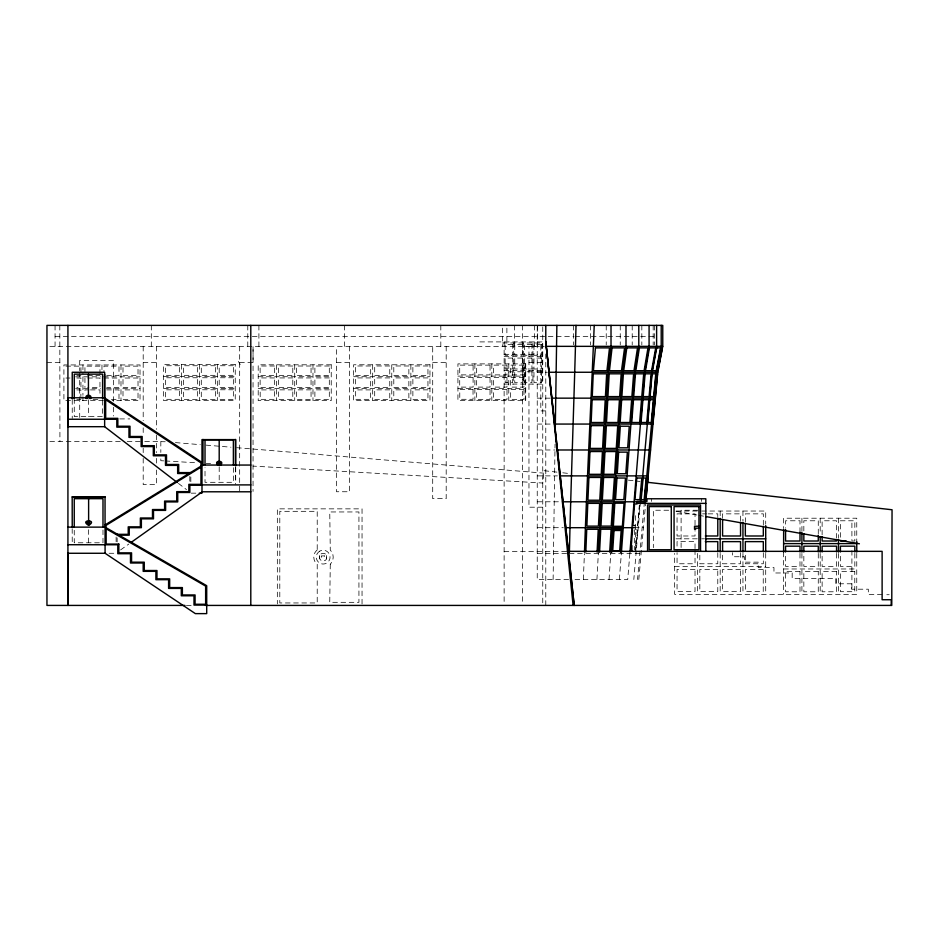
<?xml version="1.0" encoding="UTF-8"?>
<svg xmlns="http://www.w3.org/2000/svg" width="939" height="939" viewBox="0 0 939 939"><rect width="100%" height="100%" fill="white"/><g stroke="black" fill="none" stroke-linecap="round" stroke-linejoin="round"><path stroke-width="0.7" stroke-dasharray="4.7 3.52" d="M553.118 579.516L555.043 444.217M583.342 579.516L584.422 553.611M596.922 579.516L598.331 553.611M609.035 579.516L610.737 553.611M619.388 579.516L621.325 553.611M629.846 553.611L627.721 579.516L572.626 579.516M556.968 472.141L543.857 470.674L542.754 483.033L253.014 466.096M635.574 550.019L637.276 529.842L633.731 529.842M637.628 525.547L639.33 505.382M635.621 552.026L637.534 529.279L634.964 529.279M637.804 526.11L639.6 504.795M640.468 501.79L633.813 579.516M644.436 501.79L637.534 579.516M638.79 579.516L645.774 501.79M120.556 549.925L128.819 544.045M55.061 336.408L573.506 336.408M574.926 336.408L654.624 336.408M479.841 341.902L543.305 341.925M502.365 342.97L542.554 342.97L542.554 384.086L504.126 384.086M49.837 346.35L544.291 346.35M522.612 346.538L537.237 346.538M504.126 354.32L537.237 354.32M504.126 356.679L542.554 356.679M46.95 362.618L59.92 362.618M143.198 362.618L156.484 362.618M239.668 362.618L253.049 362.618L253.049 346.35L253.049 491.473M336.514 362.618L349.613 362.618M432.703 362.618L446.189 362.618M528.962 362.618L542.754 362.618M65.918 366.14L80.942 366.14L80.942 374.262M504.126 370.377L542.554 370.377M537.237 372.255L547.39 372.255M76.845 375.612L80.942 375.612M87.679 375.612L99.968 375.612M106.706 375.612L118.995 375.612L118.995 366.14L103.971 366.14L103.971 371.551M457.927 376.116L525.723 376.116M163.562 376.551L235.243 376.551M75.625 376.821L100.508 376.821M103.431 376.821L140.028 376.821M258.202 376.727L331.232 376.727M353.592 376.715L429.968 376.715M65.918 378.03L70.014 378.03M76.845 378.03L80.942 378.03L80.942 387.502L76.845 387.502M87.679 378.03L99.968 378.03L99.968 387.502L87.679 387.502M103.971 378.03L118.995 378.03L118.995 387.502L106.706 387.502M457.927 388.347L525.723 388.347M163.562 388.57L235.243 388.57M75.625 388.699L100.508 388.699M106.365 388.699L140.028 388.699M258.202 388.652L331.232 388.652M353.592 388.652L429.968 388.652M76.81 389.943L80.871 389.943L80.871 397.995M89.041 389.908L84.944 389.908L84.944 393.969M90.402 389.908L99.968 389.908L99.968 395.319M106.706 389.908L118.995 389.908L118.995 399.38L110.802 399.38M537.237 398.159L550.031 398.159M76.81 399.345L80.871 399.345M93.137 399.38L99.968 399.38M103.431 400.589L63.911 400.589L63.911 364.942L140.028 364.942L140.028 400.589L112.21 400.589M545.782 410.906L540.817 410.906L540.817 341.925M119.758 418.911L129.84 418.911M537.237 424.064L555.336 424.064M49.837 441.389L121.413 441.389M127.246 441.389L143.303 441.389M144.77 441.389L165.205 441.753M537.237 449.981L554.961 449.981M537.237 475.885L557.426 475.885M191.122 493.163L196.556 493.163M537.237 501.79L561.111 501.79M542.754 507.201L528.962 507.201L528.962 346.35M668.65 510.241L653.333 510.241L653.333 547.695M697.865 510.241L681.104 510.241L681.104 547.695M676.08 511.039L700.67 511.039M701.691 511.039L765.708 511.039L765.708 524.197M702.583 513.856L706.727 513.856M708.112 513.856L717.783 513.856L717.783 516.626M537.237 527.695L563.306 527.695M634.447 527.695L643.473 527.695M676.08 538.81L697.419 538.81M701.691 538.81L704.532 538.81M851.943 541.017L854.83 541.017L854.83 520.781L840.405 520.781L840.405 541.017M504.126 551.346L566.358 551.346M109.077 553.271L115.837 553.271M537.237 553.611L567.919 553.611M569.351 553.611L641.184 553.611M674.66 566.581L765.708 566.581M783.642 568.975L856.755 568.975M568.611 579.516L537.237 579.516L537.237 325.375M882.12 594.61L868.317 594.61L868.317 589.199L851.485 589.199L851.485 583.788L835.769 583.788L835.769 578.377L792.176 578.377L792.176 572.978L773.959 572.978L773.959 567.567L758.231 567.567L758.231 562.156L744.439 562.156L744.439 556.745L732.573 556.745L732.573 552.695M886.803 594.716L889.198 594.716M186.427 605.42L192.765 605.42M163.75 460.873L160.827 460.697L160.827 457.939M165.217 460.955L197.413 462.845M206.193 463.35L210.582 463.608M175.405 442.598L200.277 444.663M206.017 445.133L230.947 447.199M236.628 447.68L543.575 473.139M562.801 472.798L568.623 473.456M628.355 480.158L634.189 480.815M635.644 480.979L640.011 481.461M676.08 511.286L697.419 515.077M698.839 515.323L704.532 516.333M178.433 483.409L186.509 489.618M238.4 361.433L240.196 364.532M856.755 543.599L856.755 518.211L783.607 518.211L783.607 528.457M856.755 553.353L856.755 594.364L674.66 594.364L674.66 553.435M854.83 553.4L854.83 566.405L840.405 566.405L840.405 553.4M851.908 523.058L851.908 540.394M851.908 550.512L851.908 589.516M838.48 518.211L838.48 537.953M838.48 553.47L838.48 594.364M836.555 538.129L836.555 520.781L822.118 520.781L822.118 535.242M836.555 553.4L836.555 566.405L822.118 566.405L822.118 553.4M820.193 518.211L820.193 533.728M820.193 553.47L820.193 594.364M818.268 533.798L818.268 520.781L803.843 520.781L803.843 532.343M818.268 553.4L818.268 566.405L803.843 566.405L803.843 553.4M801.918 518.211L801.918 532.307M801.918 553.47L801.918 594.364M799.993 532.343L799.993 520.781L785.567 520.781L785.567 528.011M799.993 553.4L799.993 566.405L785.567 566.405L785.567 553.4M783.607 552.179L783.642 594.364M765.708 553.435L765.708 594.364M763.313 524.924L763.313 513.856L745.343 513.856L745.343 522.154M763.313 552.695L763.313 563.764L745.343 563.764L745.343 552.695M742.949 511.039L742.949 521.274M742.949 553.435L742.949 594.364M740.542 520.769L740.542 513.856L722.584 513.856L722.584 518.011M740.542 552.695L740.542 563.764L722.584 563.764L722.584 552.695M720.178 511.039L720.178 518.351M720.178 553.435L720.178 594.364M717.783 552.695L717.783 563.764L699.825 563.764L699.825 552.695M701.421 498.773L701.421 501.403M697.419 553.435L697.419 594.364M695.024 524.924L695.024 513.856L677.054 513.856L677.054 535.993L695.024 535.993L695.024 530.465M695.024 548.552L695.024 541.627L677.054 541.627L677.054 551.31M695.024 549.925L695.024 563.764L677.054 563.764L677.054 552.695M654.624 325.375L654.624 344.93M653.18 325.375L653.18 344.93M651.373 498.773L651.373 501.403M641.83 325.375L641.83 344.93M635.539 515.675L635.539 522.812M635.539 524.232L635.539 549.914M634.33 529.936L634.33 549.914M632.205 325.375L632.205 344.93M620.245 325.375L620.245 344.93M606.23 325.375L606.23 344.93M590.525 325.375L590.525 344.93M573.506 325.375L573.506 344.93M545.782 354.038L545.782 605.362M542.754 326.842L542.754 603.965M537.671 325.375L537.671 346.35M534.643 325.375L534.643 346.35M532.941 342.97L532.941 384.086M525.241 363.886L525.241 400.589M523.34 342.97L523.34 384.086M522.612 325.375L522.612 603.977M514.502 325.375L514.502 346.35M513.727 342.97L513.727 384.086M508.774 363.886L508.774 400.589M506.884 328.134L506.884 341.902M504.126 341.902L504.126 603.953M502.365 328.134L502.365 346.35M491.825 363.886L491.825 400.589M474.876 363.886L474.876 400.589M446.189 346.35L446.189 498.644L432.703 498.644L432.703 346.35M440.814 325.375L440.814 346.35M410.871 364.778L410.871 400.589M391.774 364.778L391.774 400.589M372.677 364.778L372.677 400.589M362.043 603.953L362.043 508.856L277.334 508.856L277.334 603.953M349.613 346.35L349.613 491.743L336.514 491.743L336.514 346.35M344.625 325.375L344.625 346.35M326.643 555.512L326.643 558.764M319.683 555.548L319.683 558.728M312.98 364.802L312.98 400.589M294.717 364.802L294.717 400.589M276.453 364.802L276.453 400.589M258.906 325.375L258.906 346.35M247.779 325.375L247.779 346.35M239.668 346.35L239.668 491.473M235.712 467.364L235.712 483.432M235.407 466.859L235.407 484.172M233.377 467.681L233.377 482.306L205.019 482.306L205.019 467.681M219.198 466.965L219.198 482.306M217.32 364.532L217.32 400.589M199.397 364.532L199.397 400.589M190.84 476.989L190.84 482.846M189.819 476.437L189.819 483.761M181.473 364.532L181.473 400.589M160.827 441.389L160.827 452.422M156.484 346.35L156.484 429.405M156.484 435.097L156.484 452.633M156.484 458.385L156.484 464.253M156.484 470.028L156.484 484.571L143.198 484.571L143.198 458.385M151.308 325.375L151.308 346.35M143.198 346.35L143.198 420.695M143.198 427.832L143.198 433.759M143.198 448.196L143.198 452.633M120.99 364.942L120.99 400.589M117.14 537.871L117.14 541.92M116.119 537.026L116.119 542.425M113.642 401.364L113.642 360.412L79.709 360.412L79.709 370.647M113.642 407.209L113.642 415.989M102.985 529.983L102.985 542.789L74.251 542.789L74.251 529.983M102.609 400.46L102.609 416.564L74.263 416.564L74.263 400.46M101.964 364.942L101.964 371.539M99.968 374.262L99.968 366.14L84.944 366.14L84.944 371.551M88.618 529.737L88.618 542.789M88.43 399.814L88.43 416.564M84.944 378.03L84.944 387.502M82.937 364.942L82.937 374.18M82.937 376.821L82.937 395.307M82.937 396.622L82.937 400.589M79.709 372.114L79.709 417.444M72.233 399.674L72.233 418.418M72.186 528.727L72.233 543.27M59.814 325.375L59.92 441.389M55.061 325.375L55.061 346.35M319.448 556.134L319.835 559.069A3.862 3.862 0 0 0 326.526 559.069L326.526 555.207A3.862 3.862 0 0 0 319.835 555.207L319.448 556.134M317.218 549.972L316.537 550.5A9.378 9.378 0 0 0 316.537 563.776L317.218 564.292L317.218 602.955L279.799 602.955L279.799 511.321L317.218 511.321L317.218 549.972M319.729 551.158L318.298 552.261A6.902 6.902 0 0 0 318.298 562.015L319.729 563.107A6.902 6.902 0 0 0 326.619 563.107L328.051 562.015A6.902 6.902 0 0 0 328.051 552.261L326.619 551.158A6.902 6.902 0 0 0 319.729 551.158M330.27 564.222L329.753 602.322L358.933 602.322L358.933 511.955L329.753 511.955L330.27 550.043A10.024 10.024 0 0 1 330.27 564.222M512.717 344.367L505.135 344.367L505.135 355.282L512.717 355.282L512.717 344.367M522.33 344.367L514.748 344.367L514.748 355.282L522.33 355.282L522.33 344.367M531.932 344.367L524.349 344.367L524.349 355.282L531.932 355.282L531.932 344.367M541.545 344.367L533.962 344.367L533.962 355.282L541.545 355.282L541.545 344.367M512.717 358.064L505.135 358.064L505.135 368.992L512.717 368.992L512.717 358.064M522.33 358.064L514.748 358.064L514.748 368.992L522.33 368.992L522.33 358.064M531.932 358.064L524.349 358.064L524.349 368.992L531.932 368.992L531.932 358.064M541.545 358.064L533.962 358.064L533.962 368.992L541.545 368.992L541.545 358.064M525.723 363.886L457.927 363.886L457.927 400.589L525.723 400.589L525.723 363.886M235.243 364.532L163.562 364.532L163.562 400.589L235.243 400.589L235.243 364.532M331.232 364.802L258.202 364.802L258.202 400.589L331.232 400.589L331.232 364.802M429.968 364.778L353.592 364.778L353.592 400.589L429.968 400.589L429.968 364.778M473.092 365.13L459.711 365.13L459.711 374.884L473.092 374.884L473.092 365.13M490.041 365.13L476.66 365.13L476.66 374.884L490.041 374.884L490.041 365.13M506.99 365.13L493.609 365.13L493.609 374.884L506.99 374.884L506.99 365.13M523.939 365.13L510.558 365.13L510.558 374.884L523.939 374.884L523.939 365.13M179.595 365.741L165.452 365.741L165.452 375.33L179.595 375.33L179.595 365.741M197.507 365.741L183.363 365.741L183.363 375.33L197.507 375.33L197.507 365.741M215.43 365.741L201.286 365.741L201.286 375.33L215.43 375.33L215.43 365.741M233.353 365.741L219.21 365.741L219.21 375.33L233.353 375.33L233.353 365.741M274.528 366.01L260.126 366.01L260.126 375.518L274.528 375.518L274.528 366.01M292.792 366.01L278.378 366.01L278.378 375.518L292.792 375.518L292.792 366.01M311.055 366.01L296.642 366.01L296.642 375.518L311.055 375.518L311.055 366.01M329.307 366.01L314.894 366.01L314.894 375.518L329.307 375.518L329.307 366.01M370.67 365.987L355.599 365.987L355.599 375.506L370.67 375.506L370.67 365.987M389.767 365.987L374.696 365.987L374.696 375.506L389.767 375.506L389.767 365.987M408.864 365.987L393.793 365.987L393.793 375.506L408.864 375.506L408.864 365.987M427.949 365.987L412.878 365.987L412.878 375.506L427.949 375.506L427.949 365.987M138.021 366.14L122.997 366.14L122.997 375.612L138.021 375.612L138.021 366.14M512.682 371.809L505.17 371.809L505.17 382.654L512.682 382.654L512.682 371.809M522.33 371.774L514.748 371.774L514.748 382.689L522.33 382.689L522.33 371.774M531.932 371.774L524.349 371.774L524.349 382.689L531.932 382.689L531.932 371.774M541.545 371.774L533.962 371.774L533.962 382.689L541.545 382.689L541.545 371.774M473.092 377.361L459.711 377.361L459.711 387.114L473.092 387.114L473.092 377.361M490.041 377.361L476.66 377.361L476.66 387.114L490.041 387.114L490.041 377.361M506.99 377.361L493.609 377.361L493.609 387.114L506.99 387.114L506.99 377.361M523.939 377.361L510.558 377.361L510.558 387.114L523.939 387.114L523.939 377.361M179.595 377.76L165.452 377.76L165.452 387.349L179.595 387.349L179.595 377.76M197.507 377.76L183.363 377.76L183.363 387.349L197.507 387.349L197.507 377.76M215.43 377.76L201.286 377.76L201.286 387.349L215.43 387.349L215.43 377.76M233.353 377.76L219.21 377.76L219.21 387.349L233.353 387.349L233.353 377.76M274.528 377.936L260.126 377.936L260.126 387.443L274.528 387.443L274.528 377.936M292.792 377.936L278.378 377.936L278.378 387.443L292.792 387.443L292.792 377.936M311.055 377.936L296.642 377.936L296.642 387.443L311.055 387.443L311.055 377.936M329.307 377.936L314.894 377.936L314.894 387.443L329.307 387.443L329.307 377.936M370.67 377.924L355.599 377.924L355.599 387.443L370.67 387.443L370.67 377.924M389.767 377.924L374.696 377.924L374.696 387.443L389.767 387.443L389.767 377.924M408.864 377.924L393.793 377.924L393.793 387.443L408.864 387.443L408.864 377.924M427.949 377.924L412.878 377.924L412.878 387.443L427.949 387.443L427.949 377.924M138.021 378.03L122.997 378.03L122.997 387.502L138.021 387.502L138.021 378.03M473.033 389.626L459.77 389.626L459.77 399.298L473.033 399.298L473.033 389.626M490.041 389.591L476.66 389.591L476.66 399.345L490.041 399.345L490.041 389.591M506.99 389.591L493.609 389.591L493.609 399.345L506.99 399.345L506.99 389.591M523.939 389.591L510.558 389.591L510.558 399.345L523.939 399.345L523.939 389.591M138.021 389.908L122.997 389.908L122.997 399.38L138.021 399.38L138.021 389.908M179.537 389.826L165.51 389.826L165.51 399.321L179.537 399.321L179.537 389.826M197.507 389.779L183.363 389.779L183.363 399.368L197.507 399.368L197.507 389.779M215.43 389.779L201.286 389.779L201.286 399.368L215.43 399.368L215.43 389.779M233.353 389.779L219.21 389.779L219.21 399.368L233.353 399.368L233.353 389.779M274.47 389.908L260.185 389.908L260.185 399.333L274.47 399.333L274.47 389.908M292.792 389.861L278.378 389.861L278.378 399.368L292.792 399.368L292.792 389.861M311.055 389.861L296.642 389.861L296.642 399.368L311.055 399.368L311.055 389.861M329.307 389.861L314.894 389.861L314.894 399.368L329.307 399.368L329.307 389.861M370.612 389.896L355.658 389.896L355.658 399.333L370.612 399.333L370.612 389.896M389.767 389.861L374.696 389.861L374.696 399.368L389.767 399.368L389.767 389.861M408.864 389.861L393.793 389.861L393.793 399.368L408.864 399.368L408.864 389.861M427.949 389.861L412.878 389.861L412.878 399.368L427.949 399.368L427.949 389.861M324.507 555.911L321.384 555.911L321.384 557.132L324.507 557.132L324.507 555.911M695.024 569.398L677.054 569.398L677.054 591.547L695.024 591.547L695.024 569.398M717.783 569.398L699.825 569.398L699.825 591.547L717.783 591.547L717.783 569.398M740.542 569.398L722.584 569.398L722.584 591.547L740.542 591.547L740.542 569.398M763.231 569.492L745.413 569.492L745.413 591.453L763.231 591.453L763.231 569.492M799.993 571.558L785.567 571.558L785.567 591.781L799.993 591.781L799.993 571.558M818.268 571.558L803.843 571.558L803.843 591.781L818.268 591.781L818.268 571.558M836.555 571.558L822.118 571.558L822.118 591.781L836.555 591.781L836.555 571.558M854.772 571.628L840.464 571.628L840.464 591.699L854.772 591.699L854.772 571.628"/><path stroke-width="1.41" d="M104.64 418.911L104.64 374.133M555.231 431.259L556.874 325.375M569.398 552.167C571.135 476.554 574.093 400.953 576.018 325.375M584.481 552.167C587.145 476.554 591.147 400.906 594.223 325.375M585.83 552.038L586.746 529.267L598.26 529.267L597.075 552.038M598.413 552.167L608.096 372.255L611.019 346.35L611.019 325.375M599.563 552.097L600.76 529.209L611.113 529.209L609.681 552.097M610.831 552.167L622.475 372.255L625.996 346.35L625.996 325.375M611.735 552.214L613.179 529.091L622.181 529.091L620.515 552.214M621.43 552.167L634.764 372.255L638.79 346.35L638.79 325.375M629.963 552.167L644.647 372.255L649.072 346.35L649.072 325.375M630.844 551.451L632.557 529.842M562.496 501.79L645.774 501.79L657.793 372.255L662.758 346.35L662.758 325.375L46.95 325.375L46.95 605.42L184.96 605.42M640.468 501.79L651.889 372.255L656.619 346.35L656.619 325.375M644.436 501.79L656.302 372.255L661.209 346.35L661.209 325.375M645.797 500.205L647.98 477.458M90.672 398.641C92.914 394.18 83.958 394.18 86.2 398.641M89.628 398.547C92.081 395.307 84.792 395.307 87.245 398.547M131.178 542.366L201.991 492.048L201.991 439.605L235.712 439.605L235.712 465.908M220.489 465.251C225.865 460.004 212.531 460.004 217.907 465.251M105.015 524.948L201.991 465.533M200.958 467.199L106.037 525.371L106.037 528.199M88.618 525.382C98.618 519.384 78.618 519.384 88.618 525.382L88.618 498.679M545.653 346.35L662.758 346.35M661.044 347.888L662.335 347.888L657.957 370.705L656.713 370.705M548.834 372.255L657.793 372.255M656.279 373.816L657.511 373.816L655.363 396.598L654.154 396.598M88.43 396.352L87.597 396.352L87.597 397.455L88.43 397.455L88.43 374.133M104.64 397.784L67.925 397.784L67.925 426.693L104.64 426.693L177.283 482.529M551.451 398.159L655.34 398.159M67.925 419.24L116.812 419.252L116.812 427.151L128.972 427.151L128.972 437.41L141.143 437.41L141.143 446.588L153.315 446.588L153.315 455.779L165.487 455.779L165.487 465.392L177.647 465.392L177.647 473.514L189.819 473.514M555.336 424.064L652.922 424.064M557.848 449.981L650.563 449.981M219.198 462.105L218.353 462.105L218.353 463.209L219.198 463.209M201.979 465.051L250.795 465.051M190.84 472.599L178.68 472.599L178.68 464.476L166.508 464.476L166.508 454.863L154.336 454.863L154.336 445.673L142.176 445.673L142.176 436.494L130.005 436.494L130.005 426.236L117.833 426.236L117.833 418.336L105.673 418.336L105.673 399.709L200.958 462.857L200.958 484.36L188.845 484.36L188.845 491.637L176.72 491.637L176.72 501.086L164.595 501.086L164.595 509.537L152.482 509.537L152.482 517.999L140.357 517.999L140.357 526.849L128.232 526.849L128.232 534.326L116.119 534.326M560.243 475.885L648.25 475.885M647.875 478.033L646.854 478.033L644.811 499.642L645.809 499.642M201.991 484.9L250.795 484.9M201.991 485.205L189.866 485.205L189.866 492.482L177.741 492.482L177.741 501.919L165.616 501.919L165.616 510.382L153.503 510.382L153.503 518.844L141.378 518.844L141.378 527.695L129.253 527.695L129.253 535.171L118.478 535.171M201.991 491.79L250.795 491.79M199.268 493.163L201.991 493.163M72.233 496.977L105.086 496.977M705.823 503.374L636.759 503.374L637.018 501.403L646.971 501.403L646.971 498.773L705.823 498.773L705.823 551.346M637.029 503.938L634.6 503.938L632.898 525.547L635.269 525.547M88.618 521.791L87.761 521.791L87.761 522.929L88.618 522.929M698.945 526.239L694.531 526.239L694.531 529.267L695.635 529.267L695.635 528.164L698.945 528.164M67.925 527.131L105.086 527.131L206.709 585.701L206.709 613.625L195.359 613.625L105.086 553.271L67.925 553.271L67.925 605.42L67.925 325.375M566.017 527.695L634.447 527.695M705.342 535.993L717.783 535.993L717.783 518.011M705.952 538.81L765.708 538.81M836.555 541.017L822.118 541.017L822.118 536.685M840.405 541.017L846.18 541.017M705.342 541.627L717.783 541.627L717.783 551.31M783.642 543.599L856.755 543.599M67.925 544.726L117.786 544.773L117.786 553.693L130.486 553.693L130.486 563.001L143.186 563.001L143.186 571.346L155.897 571.346L155.897 579.68L168.597 579.68L168.597 588.413L181.297 588.413L181.297 595.784L193.997 595.784L193.997 605.092L206.709 605.092M567.121 551.346L882.12 551.346L882.12 599.739L891.217 599.739L891.217 605.42M205.441 605.42L891.768 605.42L892.05 509.76L647.3 482.282M705.952 516.591L859.396 543.787M104.64 397.89L201.991 462.399M545.782 341.878L574.21 605.479L545.782 341.984L573.107 605.42M856.755 541.639L856.755 552.073M854.83 551.944L854.83 546.169L840.405 546.169L840.405 551.944M838.48 539.362L838.48 552.05M836.555 551.944L836.555 546.169L822.118 546.169L822.118 551.944M820.193 536.545L820.193 552.05M818.268 535.242L818.268 541.017L803.843 541.017L803.843 533.798M818.268 551.944L818.268 546.169L803.843 546.169L803.843 551.944M801.918 532.307L801.918 552.05M799.993 532.343L799.993 541.017L785.567 541.017L785.567 529.455M799.993 551.944L799.993 546.169L785.567 546.169L785.567 551.944M783.642 529.49L783.607 552.179M765.708 525.652L765.708 552.003M763.313 526.309L763.313 535.993L745.343 535.993L745.343 523.539M763.313 551.31L763.313 541.627L745.343 541.627L745.343 551.31M742.949 522.73L742.949 551.968M740.542 522.154L740.542 535.993L722.584 535.993L722.584 519.384M740.542 551.31L740.542 541.627L722.584 541.627L722.584 551.31M720.178 518.351L720.178 551.968M700.541 551.346L700.541 504.994L647.57 504.994L647.57 551.346M631.877 545.641L631.877 551.346M545.782 325.375L545.782 344.918M250.795 325.375L250.795 605.42M235.407 439.464L235.407 465.415M233.377 464.746L233.377 439.875L205.019 439.875L205.019 464.746M219.198 439.875L219.198 465.568M202.988 439.464L202.988 465.415M105.086 553.271L105.039 496.754L72.186 496.754L72.233 527.366M104.64 426.693L104.64 372.267L72.233 372.267L72.233 398.864M102.985 527.143L102.985 498.679L74.251 498.679L74.251 527.143M102.609 399.005L102.609 374.133L74.263 374.133L74.263 399.005M587.791 503.351L586.875 526.133L598.425 526.133L599.61 503.351L587.791 503.351M589.962 451.542L589.046 474.312L601.23 474.312L602.427 451.542L589.962 451.542M591.03 425.637L590.091 448.408L602.592 448.408L603.8 425.637L591.03 425.637M592.133 399.732L591.159 422.503L603.977 422.503L605.221 399.732L592.133 399.732M593.237 373.816L592.263 396.598L605.409 396.598L606.664 373.816L593.237 373.816M588.906 477.446L587.92 500.229L599.775 500.229L601.054 477.446L588.906 477.446M602.157 503.374L600.972 526.122L611.254 526.122L612.674 503.374L602.157 503.374M604.974 451.553L603.777 474.301L614.634 474.301L616.066 451.553L604.974 451.553M606.359 425.649L605.139 448.396L616.266 448.396L617.721 425.649L606.359 425.649M607.768 399.732L606.512 422.503L617.944 422.503L619.447 399.732L607.768 399.732M609.2 373.816L607.932 396.598L619.658 396.598L621.184 373.816L609.2 373.816M603.613 477.458L602.333 500.205L612.885 500.205L614.423 477.458L603.613 477.458M614.81 503.187L613.355 526.298L622.381 526.298L624.036 503.187L614.81 503.187M614.012 530.488L612.733 550.806L619.705 550.806L621.16 530.488L614.012 530.488M618.637 452.129L617.275 473.737L625.808 473.737L627.369 452.129L618.637 452.129M620.303 426.212L618.907 447.821L627.675 447.821L629.259 426.212L620.303 426.212M621.665 399.732L620.163 422.503L629.916 422.503L631.642 399.732L621.665 399.732M623.39 373.816L621.876 396.598L631.888 396.598L633.625 373.816L623.39 373.816M616.993 478.033L615.526 499.642L623.813 499.642L625.48 478.033L616.993 478.033M633.485 399.732L631.771 422.503L639.612 422.503L641.513 399.732L633.485 399.732M635.468 373.816L633.719 396.598L641.783 396.598L643.696 373.816L635.468 373.816M642.933 399.732L641.044 422.503L646.795 422.503L648.814 399.732L642.933 399.732M645.116 373.816L643.203 396.598L649.095 396.598L651.15 373.816L645.116 373.816M636.795 478.033L634.952 499.642L639.835 499.642L641.795 478.033L636.795 478.033M595.42 347.888L593.436 370.717L606.934 370.717L609.505 347.888L595.42 347.888M652.112 373.816L650.07 396.598L653.661 396.598L655.786 373.816L652.112 373.816M649.788 399.732L647.757 422.503L651.267 422.503L653.368 399.732L649.788 399.732M643.133 478.033L641.161 499.642L644.142 499.642L646.185 478.033L643.133 478.033M653.861 399.732L651.76 422.503L652.945 422.503L655.07 399.732L653.861 399.732M612.04 347.888L609.458 370.717L621.489 370.717L624.588 347.888L612.04 347.888M626.806 347.888L623.707 370.717L633.989 370.717L637.522 347.888L626.806 347.888M86.963 522.518C89.099 528.692 92.01 518.14 86.963 522.518M217.566 462.81C219.691 468.761 222.531 458.572 217.566 462.81M639.365 347.888L635.82 370.705L644.095 370.705L647.992 347.888L639.365 347.888M649.412 347.888L645.516 370.705L651.572 370.705L655.727 347.888L649.412 347.888M656.701 347.888L652.535 370.705L656.232 370.705L660.551 347.888L656.701 347.888M671.279 506.591L649.166 506.591L649.166 549.749L671.279 549.749L671.279 506.591M698.945 506.591L674.061 506.591L674.061 549.749L698.945 549.749L698.945 506.591M118.854 544.08L106.154 544.08L106.154 528.774L205.629 586.112L205.629 604.258L195.077 604.258L195.077 594.95L182.377 594.95L182.377 587.579L169.666 587.579L169.666 578.858L156.966 578.858L156.966 570.513L144.266 570.513L144.266 562.179L131.566 562.179L131.566 552.86L118.854 552.86L118.854 544.08"/></g></svg>
